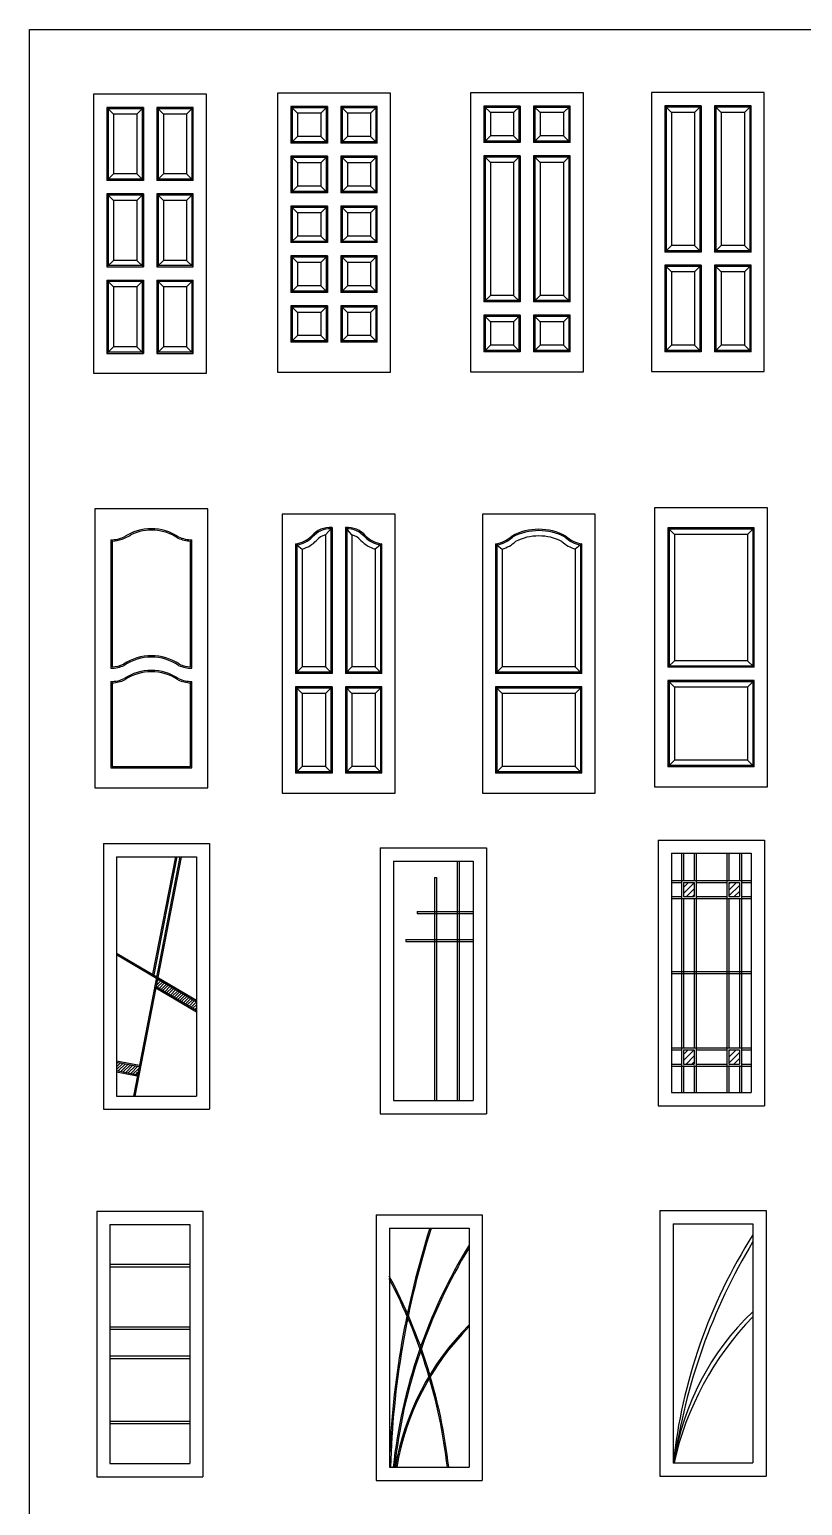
# Model space of a CAD drawing. Extents: x -42728 to 99010, y -18674 to 47645.
# Drawn here: x 5720 to 11539, y 6225 to 17334 of the extents above; entities that cross this region are included whole.
import ezdxf

# ---------------------------------------------------------------- set-up
doc = ezdxf.new("R2010")
doc.units = 0
doc.header["$LTSCALE"] = 100
doc.header["$MEASUREMENT"] = 0
doc.layers.get('0').update_dxf_attribs({"linetype": 'CONTINUOUS'})
doc.layers.add('家具', color=223, linetype='CONTINUOUS')
pattern_1 = [(45, (-15876.563, -8886.017), (-11.22532, 11.22532), [])]

# ---------------------------------------------------------------- blocks, each defined once
blk = doc.blocks.new('A$C3DE0498E')
at = {"layer": '家具'}
h = blk.add_hatch(dxfattribs=at)
h.set_pattern_fill('ANSI31', color=3, scale=10, style=0)
h.set_pattern_definition([(45, (-13704.053, -7814.27), (-22.45064, 22.45064), [])])
h.paths.add_polyline_path([(4758, 3135), (4838, 3135), (4838, 3242), (4758, 3242)])
h.paths.add_polyline_path([(4498, 3242), (4418, 3242), (4418, 3135), (4498, 3135)])
h.paths.add_polyline_path([(4418, 4502), (4418, 4395), (4498, 4395), (4498, 4502)])
h.paths.add_polyline_path([(4838, 4502), (4758, 4502), (4758, 4395), (4838, 4395)])
h = blk.add_hatch(dxfattribs=at)
h.set_pattern_fill('ANSI31', color=1, scale=5, style=0)
h.set_pattern_definition(pattern_1)
h.paths.add_polyline_path([(458, 3776), (447, 3718), (750, 3539), (750, 3604)])
h = blk.add_hatch(dxfattribs=at)
h.set_pattern_fill('ANSI31', color=1, scale=5, style=0)
h.set_pattern_definition(pattern_1)
h.paths.add_polyline_path([(307, 3054), (319, 3116), (150, 3149), (150, 3085)])
blk.add_line((2543, 4538), (2558, 4538))
at = {"layer": '家具', "color": 3}
for p, q in [((50, 4794), (850, 4794)), ((50, 4794), (50, 2794)), ((850, 4794), (850, 2794)), ((4228, 4821), (4228, 2821)), ((4228, 4821), (5028, 4821)), ((5028, 4821), (5028, 2821)), ((6422, 4825), (6422, 2825)), ((6422, 4825), (7222, 4825)), ((7222, 4825), (7222, 2825)), ((150, 4694), (750, 4694)), ((150, 4694), (150, 2895)), ((627, 4694), (276, 2894)), ((637, 4692), (286, 2894)), ((592, 4694), (420, 3810)), ((602, 4694), (429, 3805)), ((750, 4694), (750, 2894)), ((2135, 4761), (2135, 2761)), ((2135, 4761), (2935, 4761)), ((2935, 4761), (2935, 2761)), ((4328, 4721), (4328, 2921)), ((4328, 4721), (4928, 4721)), ((4403, 4721), (4403, 3816)), ((4418, 4721), (4418, 4517)), ((4498, 4721), (4498, 4517)), ((4513, 4721), (4513, 3816)), ((4743, 4721), (4743, 3816)), ((4758, 4721), (4758, 4517)), ((4838, 4721), (4838, 4517)), ((4853, 4721), (4853, 3816)), ((4928, 4721), (4928, 2921)), ((6522, 4725), (6522, 2925)), ((6522, 4725), (7122, 4725)), ((6944, 4725), (6944, 4485)), ((6969, 4725), (6969, 4484)), ((7122, 4725), (7122, 2925)), ((2235, 4661), (2235, 2861)), ((2235, 4661), (2835, 4661)), ((2714, 4661), (2714, 3756)), ((2729, 4661), (2729, 3756)), ((2835, 4661), (2835, 2861)), ((2543, 4538), (2543, 3756)), ((2558, 4538), (2558, 3756)), ((4328, 4517), (4928, 4517)), ((4328, 4502), (4403, 4502)), ((4418, 4502), (4498, 4502)), ((4418, 4502), (4418, 4395)), ((4498, 4502), (4498, 4395)), ((4513, 4502), (4743, 4502)), ((4758, 4502), (4838, 4502)), ((4758, 4502), (4758, 4395)), ((4838, 4502), (4838, 4395)), ((4853, 4502), (4928, 4502)), ((4328, 4395), (4403, 4395)), ((4328, 4380), (4928, 4380)), ((4418, 4395), (4498, 4395)), ((4418, 4380), (4418, 3816)), ((4498, 4380), (4498, 3816)), ((4513, 4395), (4743, 4395)), ((4758, 4395), (4838, 4395)), ((4758, 4380), (4758, 3816)), ((4838, 4380), (4838, 3816)), ((4853, 4395), (4928, 4395)), ((2412, 4282), (2832, 4282)), ((2412, 4282), (2412, 4267)), ((2412, 4267), (2832, 4267)), ((2327, 4072), (2835, 4072)), ((2327, 4072), (2327, 4057)), ((2327, 4057), (2835, 4057)), ((150, 3958), (750, 3604)), ((155, 3966), (750, 3615)), ((6944, 3921), (6944, 2925)), ((6969, 3924), (6969, 2925)), ((4328, 3831), (4928, 3831)), ((4328, 3816), (4928, 3816)), ((4403, 3816), (4403, 2921)), ((4418, 3816), (4418, 3252)), ((4498, 3816), (4498, 3252)), ((4513, 3816), (4513, 2921)), ((4743, 3816), (4743, 2921)), ((4758, 3816), (4758, 3252)), ((4838, 3816), (4838, 3252)), ((4853, 3816), (4853, 2921)), ((445, 3708), (750, 3528)), ((447, 3718), (750, 3539)), ((2543, 3756), (2543, 2861)), ((2558, 3756), (2558, 2861)), ((2714, 3756), (2714, 3192)), ((2729, 3756), (2729, 3192)), ((2714, 3273), (2714, 2861)), ((2729, 3273), (2729, 2861)), ((4328, 3257), (4928, 3257)), ((4328, 3242), (4403, 3242)), ((4418, 3242), (4418, 3135)), ((4418, 3242), (4498, 3242)), ((4498, 3242), (4498, 3135)), ((4513, 3242), (4743, 3242)), ((4758, 3242), (4758, 3135)), ((4758, 3242), (4838, 3242)), ((4838, 3242), (4838, 3135)), ((4853, 3242), (4928, 3242)), ((150, 3159), (321, 3126)), ((150, 3149), (319, 3116)), ((4328, 3135), (4403, 3135)), ((4328, 3120), (4928, 3120)), ((4418, 3135), (4498, 3135)), ((4418, 3125), (4418, 2921)), ((4498, 3125), (4498, 2921)), ((4513, 3135), (4743, 3135)), ((4758, 3135), (4838, 3135)), ((4758, 3125), (4758, 2921)), ((4838, 3125), (4838, 2921)), ((4853, 3135), (4928, 3135)), ((150, 3085), (307, 3054)), ((150, 3075), (305, 3045)), ((150, 2895), (150, 2894)), ((150, 2894), (750, 2894)), ((4328, 2921), (4928, 2921)), ((6522, 2925), (7122, 2925)), ((50, 2794), (850, 2794)), ((2235, 2861), (2835, 2861)), ((4228, 2821), (5028, 2821)), ((6422, 2825), (7222, 2825)), ((2135, 2761), (2935, 2761)), ((0, 2028), (800, 2028)), ((0, 2028), (0, 28)), ((800, 2028), (800, 28)), ((2103, 2000), (2103, 0)), ((2103, 2000), (2903, 2000)), ((2903, 2000), (2903, 0)), ((4239, 2032), (4239, 32)), ((4239, 2032), (5039, 2032)), ((5039, 2032), (5039, 32)), ((6466, 2017), (6466, 17)), ((6466, 2017), (7266, 2017)), ((7070, 1876), (7059, 2017)), ((7080, 1876), (7069, 2017)), ((7266, 2017), (7266, 17)), ((100, 1928), (100, 128)), ((100, 1928), (700, 1928)), ((700, 1928), (700, 128)), ((2203, 1900), (2203, 100)), ((2203, 1900), (2803, 1900)), ((2803, 1900), (2803, 100)), ((4339, 1932), (4339, 132)), ((4339, 1932), (4939, 1932)), ((4939, 1932), (4939, 132)), ((6566, 1876), (6566, 157)), ((6566, 1876), (7098, 1876)), ((6576, 1867), (6576, 167)), ((6576, 1867), (7099, 1867)), ((100, 1628), (700, 1628)), ((100, 1608), (700, 1608)), ((100, 1158), (700, 1158)), ((100, 1138), (700, 1138)), ((100, 1138), (700, 1138)), ((100, 938), (700, 938)), ((100, 918), (700, 918)), ((100, 448), (700, 448)), ((100, 428), (700, 428)), ((100, 428), (700, 428)), ((100, 128), (700, 128)), ((4339, 132), (4939, 132)), ((6566, 157), (6971, 157)), ((6576, 167), (6970, 167)), ((6940, 157), (6973, 17)), ((6950, 157), (6983, 17)), ((0, 28), (800, 28)), ((2103, 0), (2903, 0)), ((2203, 100), (2803, 100)), ((4239, 32), (5039, 32)), ((6466, 17), (7266, 17))]:
    blk.add_line(p, q, dxfattribs=at)
for centre, radius in [((7174, 3869), 25.9), ((7173, 3869), 14), ((7218, 1061), 25.9), ((7217, 1061), 14)]:
    blk.add_circle(centre, radius, dxfattribs=at)
for centre, radius, start, end in [((7706, 4203), 810, 160.961, 199.1585), ((7716, 4203), 795, 160.961, 199.3249), ((6894, 4485), 50, 339.0698, 0), ((6909, 4484), 59.6, 338.5461, 359.1528), ((6894, 3921), 50, 0, 19.1585), ((6919, 3924), 50, 0, 19.3249), ((7202, 3922), 46.7, 112.9202, 218.4109), ((7225, 3929), 56, 140.0892, 218.6737), ((7202, 3816), 46.7, 141.5891, 247.0798), ((7225, 3809), 56, 141.3263, 219.9108), ((8730, -86), 6531, 162.2991, 177.9574), ((8730, -86), 6521, 162.2991, 178.3669), ((8326, -297), 4009, 147.631, 173.86), ((8794, -514), 4495, 149.0459, 171.7003), ((6218, -329), 4009, 148.3985, 173.86), ((6218, -329), 3999, 148.6321, 173.8445), ((-1334, -349), 4009, 6.4333, 28.099), ((-1334, -349), 3999, 6.4495, 27.8295), ((6299, -163), 1976, 133.504, 171.2468), ((6594, -369), 2303, 135.9334, 167.4303), ((4197, -230), 1976, 134.8845, 170.3945), ((4197, -230), 1966, 135.1755, 170.3451), ((7245, 1114), 46.7, 112.9202, 218.4109), ((7269, 1121), 56, 140.0892, 218.6737), ((7245, 1008), 46.7, 141.5891, 247.0798), ((7269, 1001), 56, 141.3263, 219.9108)]:
    blk.add_arc(centre, radius, start, end, dxfattribs=at)
for points in [[(7001, 17), (6926, 279), (6971, 929), (7141, 1375), (7105, 1799), (7087, 2017)], [(7011, 17), (6936, 279), (6981, 929), (7151, 1375), (7115, 1799), (7097, 2017)]]:
    blk.add_open_spline(points, degree=3, knots=[15.186549, 15.186549, 15.186549, 15.186549, 798.279889, 1403.772366, 2051.048646, 2051.048646, 2051.048646, 2051.048646], dxfattribs=at)

msp = doc.modelspace()

# ---------------------------------------------------------------- linework, layer by layer
for p, q in [((5720.2478, 17333.99018), (36688.13139, 17329.67949)), ((5720.2478, -5087.13862), (5720.2478, 17333.99018))]:
    msp.add_line(p, q)
at = {"layer": '家具', "color": 3}
for p, q in [((6202.90336, 16846.70556), (6202.90336, 14746.70556)), ((7052.90336, 16846.70556), (6202.90336, 16846.70556)), ((7052.90336, 14746.70556), (7052.90336, 16846.70556)), ((7588.03892, 16854.72838), (7588.03892, 14754.72838)), ((8438.03892, 16854.72838), (7588.03892, 16854.72838)), ((8438.03892, 14754.72838), (8438.03892, 16854.72838)), ((9039.61847, 16858.1667), (9039.61847, 14758.1667)), ((9889.61847, 16858.1667), (9039.61847, 16858.1667)), ((9889.61847, 14758.1667), (9889.61847, 16858.1667)), ((10402.12736, 16859.27586), (10402.12736, 14759.27586)), ((11252.12736, 16859.27586), (10402.12736, 16859.27586)), ((11252.12736, 14759.27586), (11252.12736, 16859.27586)), ((6302.90336, 16746.70556), (6302.90336, 16196.70556)), ((6302.90336, 16746.70556), (6352.90336, 16696.70556)), ((6577.90336, 16746.70556), (6302.90336, 16746.70556)), ((6312.90336, 16736.70556), (6312.90336, 16206.70556)), ((6567.90336, 16736.70556), (6312.90336, 16736.70556)), ((6352.90336, 16696.70556), (6352.90336, 16246.70556)), ((6527.90336, 16696.70556), (6352.90336, 16696.70556)), ((6527.90336, 16696.70556), (6577.90336, 16746.70556)), ((6527.90336, 16696.70556), (6527.90336, 16246.70556)), ((6567.90336, 16736.70556), (6567.90336, 16206.70556)), ((6577.90336, 16746.70556), (6577.90336, 16196.70556)), ((6677.90336, 16746.70556), (6677.90336, 16196.70556)), ((6677.90336, 16746.70556), (6727.90336, 16696.70556)), ((6952.90336, 16746.70556), (6677.90336, 16746.70556)), ((6687.90336, 16736.70556), (6687.90336, 16206.70556)), ((6942.90336, 16736.70556), (6687.90336, 16736.70556)), ((6727.90336, 16696.70556), (6727.90336, 16246.70556)), ((6902.90336, 16696.70556), (6727.90336, 16696.70556)), ((6902.90336, 16696.70556), (6952.90336, 16746.70556)), ((6902.90336, 16696.70556), (6902.90336, 16246.70556)), ((6942.90336, 16736.70556), (6942.90336, 16206.70556)), ((6952.90336, 16196.70556), (6952.90336, 16746.70556)), ((7688.03892, 16754.72838), (7688.03892, 16479.72838)), ((7963.03892, 16754.72838), (7688.03892, 16754.72838)), ((7688.03892, 16754.72838), (7738.03892, 16704.72838)), ((7698.03892, 16744.72838), (7698.03892, 16489.72838)), ((7953.03892, 16744.72838), (7698.03892, 16744.72838)), ((7738.03892, 16704.72838), (7738.03892, 16529.72838)), ((7913.03892, 16704.72838), (7738.03892, 16704.72838)), ((7913.03892, 16704.72838), (7963.03892, 16754.72838)), ((7913.03892, 16704.72838), (7913.03892, 16529.72838)), ((7953.03892, 16744.72838), (7953.03892, 16489.72838)), ((7963.03892, 16754.72838), (7963.03892, 16479.72838)), ((8063.03892, 16754.72838), (8063.03892, 16479.72838)), ((8338.03892, 16754.72838), (8063.03892, 16754.72838)), ((8063.03892, 16754.72838), (8113.03892, 16704.72838)), ((8073.03892, 16744.72838), (8073.03892, 16489.72838)), ((8328.03892, 16744.72838), (8073.03892, 16744.72838)), ((8113.03892, 16704.72838), (8113.03892, 16529.72838)), ((8288.03892, 16704.72838), (8113.03892, 16704.72838)), ((8288.03892, 16704.72838), (8338.03892, 16754.72838)), ((8288.03892, 16704.72838), (8288.03892, 16529.72838)), ((8328.03892, 16744.72838), (8328.03892, 16489.72838)), ((8338.03892, 16479.72838), (8338.03892, 16754.72838)), ((9139.61847, 16758.1667), (9139.61847, 16483.1667)), ((9139.61847, 16758.1667), (9189.61847, 16708.1667)), ((9414.61847, 16758.1667), (9139.61847, 16758.1667)), ((9149.61847, 16748.1667), (9149.61847, 16493.1667)), ((9404.61847, 16748.1667), (9149.61847, 16748.1667)), ((9189.61847, 16708.1667), (9189.61847, 16533.1667)), ((9364.61847, 16708.1667), (9189.61847, 16708.1667)), ((9364.61847, 16708.1667), (9414.61847, 16758.1667)), ((9364.61847, 16708.1667), (9364.61847, 16533.1667)), ((9404.61847, 16748.1667), (9404.61847, 16493.1667)), ((9414.61847, 16758.1667), (9414.61847, 16483.1667)), ((9514.61847, 16758.1667), (9514.61847, 16483.1667)), ((9514.61847, 16758.1667), (9564.61847, 16708.1667)), ((9789.61847, 16758.1667), (9514.61847, 16758.1667)), ((9524.61847, 16748.1667), (9524.61847, 16493.1667)), ((9779.61847, 16748.1667), (9524.61847, 16748.1667)), ((9564.61847, 16708.1667), (9564.61847, 16533.1667)), ((9739.61847, 16708.1667), (9564.61847, 16708.1667)), ((9739.61847, 16708.1667), (9789.61847, 16758.1667)), ((9739.61847, 16708.1667), (9739.61847, 16533.1667)), ((9779.61847, 16748.1667), (9779.61847, 16493.1667)), ((9789.61847, 16483.1667), (9789.61847, 16758.1667)), ((10502.12736, 16759.27586), (10502.12736, 15659.27586)), ((10777.12736, 16759.27586), (10502.12736, 16759.27586)), ((10502.12736, 16759.27586), (10552.12736, 16709.27586)), ((10512.12736, 16749.27586), (10512.12736, 15669.27586)), ((10767.12736, 16749.27586), (10512.12736, 16749.27586)), ((10552.12736, 16709.27586), (10552.12736, 15709.27586)), ((10727.12736, 16709.27586), (10552.12736, 16709.27586)), ((10727.12736, 16709.27586), (10777.12736, 16759.27586)), ((10727.12736, 16709.27586), (10727.12736, 15709.27586)), ((10767.12736, 16749.27586), (10767.12736, 15669.27586)), ((10777.12736, 16759.27586), (10777.12736, 15659.27586)), ((10877.12736, 16759.27586), (10877.12736, 15659.27586)), ((10877.12736, 16759.27586), (10927.12736, 16709.27586)), ((11152.12736, 16759.27586), (10877.12736, 16759.27586)), ((10887.12736, 16749.27586), (10887.12736, 15669.27586)), ((11142.12736, 16749.27586), (10887.12736, 16749.27586)), ((10927.12736, 16709.27586), (10927.12736, 15709.27586)), ((11102.12736, 16709.27586), (10927.12736, 16709.27586)), ((11102.12736, 16709.27586), (11152.12736, 16759.27586)), ((11102.12736, 16709.27586), (11102.12736, 15709.27586)), ((11142.12736, 16749.27586), (11142.12736, 15669.27586)), ((11152.12736, 15659.27586), (11152.12736, 16759.27586)), ((7738.03892, 16529.72838), (7688.03892, 16479.72838)), ((7963.03892, 16479.72838), (7688.03892, 16479.72838)), ((7953.03892, 16489.72838), (7698.03892, 16489.72838)), ((7913.03892, 16529.72838), (7738.03892, 16529.72838)), ((7913.03892, 16529.72838), (7963.03892, 16479.72838)), ((8113.03892, 16529.72838), (8063.03892, 16479.72838)), ((8338.03892, 16479.72838), (8063.03892, 16479.72838)), ((8328.03892, 16489.72838), (8073.03892, 16489.72838)), ((8288.03892, 16529.72838), (8113.03892, 16529.72838)), ((8288.03892, 16529.72838), (8338.03892, 16479.72838)), ((9189.61847, 16533.1667), (9139.61847, 16483.1667)), ((9414.61847, 16483.1667), (9139.61847, 16483.1667)), ((9404.61847, 16493.1667), (9149.61847, 16493.1667)), ((9364.61847, 16533.1667), (9189.61847, 16533.1667)), ((9364.61847, 16533.1667), (9414.61847, 16483.1667)), ((9564.61847, 16533.1667), (9514.61847, 16483.1667)), ((9789.61847, 16483.1667), (9514.61847, 16483.1667)), ((9779.61847, 16493.1667), (9524.61847, 16493.1667)), ((9739.61847, 16533.1667), (9564.61847, 16533.1667)), ((9739.61847, 16533.1667), (9789.61847, 16483.1667)), ((7963.03892, 16379.72838), (7688.03892, 16379.72838)), ((7688.03892, 16379.72838), (7738.03892, 16329.72838)), ((7688.03892, 16379.72838), (7688.03892, 16104.72838)), ((7953.03892, 16369.72838), (7698.03892, 16369.72838)), ((7698.03892, 16369.72838), (7698.03892, 16114.72838)), ((7913.03892, 16329.72838), (7963.03892, 16379.72838)), ((7953.03892, 16369.72838), (7953.03892, 16114.72838)), ((7963.03892, 16379.72838), (7963.03892, 16104.72838)), ((8338.03892, 16379.72838), (8063.03892, 16379.72838)), ((8063.03892, 16379.72838), (8113.03892, 16329.72838)), ((8063.03892, 16379.72838), (8063.03892, 16104.72838)), ((8328.03892, 16369.72838), (8073.03892, 16369.72838)), ((8073.03892, 16369.72838), (8073.03892, 16114.72838)), ((8288.03892, 16329.72838), (8338.03892, 16379.72838)), ((8328.03892, 16369.72838), (8328.03892, 16114.72838)), ((8338.03892, 16104.72838), (8338.03892, 16379.72838)), ((9139.61847, 16383.1667), (9139.61847, 15283.1667)), ((9414.61847, 16383.1667), (9139.61847, 16383.1667)), ((9139.61847, 16383.1667), (9189.61847, 16333.1667)), ((9149.61847, 16373.1667), (9149.61847, 15293.1667)), ((9404.61847, 16373.1667), (9149.61847, 16373.1667)), ((9189.61847, 16333.1667), (9189.61847, 15333.1667)), ((9364.61847, 16333.1667), (9189.61847, 16333.1667)), ((9364.61847, 16333.1667), (9414.61847, 16383.1667)), ((9364.61847, 16333.1667), (9364.61847, 15333.1667)), ((9404.61847, 16373.1667), (9404.61847, 15293.1667)), ((9414.61847, 16383.1667), (9414.61847, 15283.1667)), ((9514.61847, 16383.1667), (9514.61847, 15283.1667)), ((9789.61847, 16383.1667), (9514.61847, 16383.1667)), ((9514.61847, 16383.1667), (9564.61847, 16333.1667)), ((9524.61847, 16373.1667), (9524.61847, 15293.1667)), ((9779.61847, 16373.1667), (9524.61847, 16373.1667)), ((9564.61847, 16333.1667), (9564.61847, 15333.1667)), ((9739.61847, 16333.1667), (9564.61847, 16333.1667)), ((9739.61847, 16333.1667), (9789.61847, 16383.1667)), ((9739.61847, 16333.1667), (9739.61847, 15333.1667)), ((9779.61847, 16373.1667), (9779.61847, 15293.1667)), ((9789.61847, 15283.1667), (9789.61847, 16383.1667)), ((6352.90336, 16246.70556), (6302.90336, 16196.70556)), ((6527.90336, 16246.70556), (6352.90336, 16246.70556)), ((6527.90336, 16246.70556), (6577.90336, 16196.70556)), ((6727.90336, 16246.70556), (6677.90336, 16196.70556)), ((6902.90336, 16246.70556), (6727.90336, 16246.70556)), ((6902.90336, 16246.70556), (6952.90336, 16196.70556)), ((7913.03892, 16329.72838), (7738.03892, 16329.72838)), ((7738.03892, 16329.72838), (7738.03892, 16154.72838)), ((7913.03892, 16329.72838), (7913.03892, 16154.72838)), ((8288.03892, 16329.72838), (8113.03892, 16329.72838)), ((8113.03892, 16329.72838), (8113.03892, 16154.72838)), ((8288.03892, 16329.72838), (8288.03892, 16154.72838)), ((6577.90336, 16196.70556), (6302.90336, 16196.70556)), ((6567.90336, 16206.70556), (6312.90336, 16206.70556)), ((6952.90336, 16196.70556), (6677.90336, 16196.70556)), ((6942.90336, 16206.70556), (6687.90336, 16206.70556)), ((7738.03892, 16154.72838), (7688.03892, 16104.72838)), ((7953.03892, 16114.72838), (7698.03892, 16114.72838)), ((7913.03892, 16154.72838), (7738.03892, 16154.72838)), ((7913.03892, 16154.72838), (7963.03892, 16104.72838)), ((8113.03892, 16154.72838), (8063.03892, 16104.72838)), ((8328.03892, 16114.72838), (8073.03892, 16114.72838)), ((8288.03892, 16154.72838), (8113.03892, 16154.72838)), ((8288.03892, 16154.72838), (8338.03892, 16104.72838)), ((6302.90336, 16096.70556), (6302.90336, 15546.70556)), ((6302.90336, 16096.70556), (6352.90336, 16046.70556)), ((6577.90336, 16096.70556), (6302.90336, 16096.70556)), ((6312.90336, 16086.70556), (6312.90336, 15556.70556)), ((6567.90336, 16086.70556), (6312.90336, 16086.70556)), ((6352.90336, 16046.70556), (6352.90336, 15596.70556)), ((6527.90336, 16046.70556), (6352.90336, 16046.70556)), ((6527.90336, 16046.70556), (6577.90336, 16096.70556)), ((6527.90336, 16046.70556), (6527.90336, 15596.70556)), ((6567.90336, 16086.70556), (6567.90336, 15556.70556)), ((6577.90336, 16096.70556), (6577.90336, 15546.70556)), ((6677.90336, 16096.70556), (6677.90336, 15546.70556)), ((6677.90336, 16096.70556), (6727.90336, 16046.70556)), ((6952.90336, 16096.70556), (6677.90336, 16096.70556)), ((6687.90336, 16086.70556), (6687.90336, 15556.70556)), ((6942.90336, 16086.70556), (6687.90336, 16086.70556)), ((6727.90336, 16046.70556), (6727.90336, 15596.70556)), ((6902.90336, 16046.70556), (6727.90336, 16046.70556)), ((6902.90336, 16046.70556), (6952.90336, 16096.70556)), ((6902.90336, 16046.70556), (6902.90336, 15596.70556)), ((6942.90336, 16086.70556), (6942.90336, 15556.70556)), ((6952.90336, 15546.70556), (6952.90336, 16096.70556)), ((7963.03892, 16104.72838), (7688.03892, 16104.72838)), ((7963.03892, 16004.72838), (7688.03892, 16004.72838)), ((7688.03892, 16004.72838), (7688.03892, 15729.72838)), ((7688.03892, 16004.72838), (7738.03892, 15954.72838)), ((7913.03892, 15954.72838), (7963.03892, 16004.72838)), ((7963.03892, 16004.72838), (7963.03892, 15729.72838)), ((8338.03892, 16104.72838), (8063.03892, 16104.72838)), ((8063.03892, 16004.72838), (8063.03892, 15729.72838)), ((8063.03892, 16004.72838), (8113.03892, 15954.72838)), ((8338.03892, 16004.72838), (8063.03892, 16004.72838)), ((8288.03892, 15954.72838), (8338.03892, 16004.72838)), ((8338.03892, 15729.72838), (8338.03892, 16004.72838)), ((7953.03892, 15994.72838), (7698.03892, 15994.72838)), ((7698.03892, 15994.72838), (7698.03892, 15739.72838)), ((7913.03892, 15954.72838), (7738.03892, 15954.72838)), ((7738.03892, 15954.72838), (7738.03892, 15779.72838)), ((7913.03892, 15954.72838), (7913.03892, 15779.72838)), ((7953.03892, 15994.72838), (7953.03892, 15739.72838)), ((8328.03892, 15994.72838), (8073.03892, 15994.72838)), ((8073.03892, 15994.72838), (8073.03892, 15739.72838)), ((8113.03892, 15954.72838), (8113.03892, 15779.72838)), ((8288.03892, 15954.72838), (8113.03892, 15954.72838)), ((8288.03892, 15954.72838), (8288.03892, 15779.72838)), ((8328.03892, 15994.72838), (8328.03892, 15739.72838)), ((7738.03892, 15779.72838), (7688.03892, 15729.72838)), ((7913.03892, 15779.72838), (7738.03892, 15779.72838)), ((7913.03892, 15779.72838), (7963.03892, 15729.72838)), ((8113.03892, 15779.72838), (8063.03892, 15729.72838)), ((8288.03892, 15779.72838), (8113.03892, 15779.72838)), ((8288.03892, 15779.72838), (8338.03892, 15729.72838)), ((7963.03892, 15729.72838), (7688.03892, 15729.72838)), ((7953.03892, 15739.72838), (7698.03892, 15739.72838)), ((8338.03892, 15729.72838), (8063.03892, 15729.72838)), ((8328.03892, 15739.72838), (8073.03892, 15739.72838)), ((10552.12736, 15709.27586), (10502.12736, 15659.27586)), ((10767.12736, 15669.27586), (10512.12736, 15669.27586)), ((10727.12736, 15709.27586), (10552.12736, 15709.27586)), ((10727.12736, 15709.27586), (10777.12736, 15659.27586)), ((10927.12736, 15709.27586), (10877.12736, 15659.27586)), ((11142.12736, 15669.27586), (10887.12736, 15669.27586)), ((11102.12736, 15709.27586), (10927.12736, 15709.27586)), ((11102.12736, 15709.27586), (11152.12736, 15659.27586)), ((6352.90336, 15596.70556), (6302.90336, 15546.70556)), ((6567.90336, 15556.70556), (6312.90336, 15556.70556)), ((6527.90336, 15596.70556), (6352.90336, 15596.70556)), ((6527.90336, 15596.70556), (6577.90336, 15546.70556)), ((6727.90336, 15596.70556), (6677.90336, 15546.70556)), ((6942.90336, 15556.70556), (6687.90336, 15556.70556)), ((6902.90336, 15596.70556), (6727.90336, 15596.70556)), ((6902.90336, 15596.70556), (6952.90336, 15546.70556)), ((7963.03892, 15629.72838), (7688.03892, 15629.72838)), ((7688.03892, 15629.72838), (7738.03892, 15579.72838)), ((7688.03892, 15629.72838), (7688.03892, 15354.72838)), ((7953.03892, 15619.72838), (7698.03892, 15619.72838)), ((7698.03892, 15619.72838), (7698.03892, 15364.72838)), ((7913.03892, 15579.72838), (7738.03892, 15579.72838)), ((7738.03892, 15579.72838), (7738.03892, 15404.72838)), ((7913.03892, 15579.72838), (7963.03892, 15629.72838)), ((7913.03892, 15579.72838), (7913.03892, 15404.72838)), ((7953.03892, 15619.72838), (7953.03892, 15364.72838)), ((7963.03892, 15629.72838), (7963.03892, 15354.72838)), ((8338.03892, 15629.72838), (8063.03892, 15629.72838)), ((8063.03892, 15629.72838), (8113.03892, 15579.72838)), ((8063.03892, 15629.72838), (8063.03892, 15354.72838)), ((8328.03892, 15619.72838), (8073.03892, 15619.72838)), ((8073.03892, 15619.72838), (8073.03892, 15364.72838)), ((8113.03892, 15579.72838), (8113.03892, 15404.72838)), ((8288.03892, 15579.72838), (8113.03892, 15579.72838)), ((8288.03892, 15579.72838), (8338.03892, 15629.72838)), ((8288.03892, 15579.72838), (8288.03892, 15404.72838)), ((8328.03892, 15619.72838), (8328.03892, 15364.72838)), ((8338.03892, 15354.72838), (8338.03892, 15629.72838)), ((10777.12736, 15659.27586), (10502.12736, 15659.27586)), ((10502.12736, 15559.27586), (10502.12736, 14909.27586)), ((10777.12736, 15559.27586), (10502.12736, 15559.27586)), ((10502.12736, 15559.27586), (10552.12736, 15509.27586)), ((10727.12736, 15509.27586), (10777.12736, 15559.27586)), ((10777.12736, 15559.27586), (10777.12736, 14909.27586)), ((11152.12736, 15659.27586), (10877.12736, 15659.27586)), ((10877.12736, 15559.27586), (10877.12736, 14909.27586)), ((10877.12736, 15559.27586), (10927.12736, 15509.27586)), ((11152.12736, 15559.27586), (10877.12736, 15559.27586)), ((11102.12736, 15509.27586), (11152.12736, 15559.27586)), ((11152.12736, 14909.27586), (11152.12736, 15559.27586)), ((6302.90336, 15546.70556), (6577.90336, 15546.70556)), ((6302.90336, 15446.70556), (6302.90336, 14896.70556)), ((6302.90336, 15446.70556), (6352.90336, 15396.70556)), ((6302.90336, 15446.70556), (6577.90336, 15446.70556)), ((6527.90336, 15396.70556), (6577.90336, 15446.70556)), ((6577.90336, 15446.70556), (6577.90336, 14896.70556)), ((6677.90336, 15546.70556), (6952.90336, 15546.70556)), ((6677.90336, 15446.70556), (6677.90336, 14896.70556)), ((6677.90336, 15446.70556), (6727.90336, 15396.70556)), ((6677.90336, 15446.70556), (6952.90336, 15446.70556)), ((6902.90336, 15396.70556), (6952.90336, 15446.70556)), ((6952.90336, 14896.70556), (6952.90336, 15446.70556)), ((10512.12736, 15549.27586), (10512.12736, 14919.27586)), ((10767.12736, 15549.27586), (10512.12736, 15549.27586)), ((10552.12736, 15509.27586), (10552.12736, 14959.27586)), ((10727.12736, 15509.27586), (10552.12736, 15509.27586)), ((10727.12736, 15509.27586), (10727.12736, 14959.27586)), ((10767.12736, 15549.27586), (10767.12736, 14919.27586)), ((10887.12736, 15549.27586), (10887.12736, 14919.27586)), ((11142.12736, 15549.27586), (10887.12736, 15549.27586)), ((10927.12736, 15509.27586), (10927.12736, 14959.27586)), ((11102.12736, 15509.27586), (10927.12736, 15509.27586)), ((11102.12736, 15509.27586), (11102.12736, 14959.27586)), ((11142.12736, 15549.27586), (11142.12736, 14919.27586)), ((6312.90336, 15436.70556), (6312.90336, 14906.70556)), ((6567.90336, 15436.70556), (6312.90336, 15436.70556)), ((6352.90336, 15396.70556), (6352.90336, 14946.70556)), ((6527.90336, 15396.70556), (6352.90336, 15396.70556)), ((6527.90336, 15396.70556), (6527.90336, 14946.70556)), ((6567.90336, 15436.70556), (6567.90336, 14906.70556)), ((6687.90336, 15436.70556), (6687.90336, 14906.70556)), ((6942.90336, 15436.70556), (6687.90336, 15436.70556)), ((6727.90336, 15396.70556), (6727.90336, 14946.70556)), ((6902.90336, 15396.70556), (6727.90336, 15396.70556)), ((6902.90336, 15396.70556), (6902.90336, 14946.70556)), ((6942.90336, 15436.70556), (6942.90336, 14906.70556)), ((7738.03892, 15404.72838), (7688.03892, 15354.72838)), ((7963.03892, 15354.72838), (7688.03892, 15354.72838)), ((7953.03892, 15364.72838), (7698.03892, 15364.72838)), ((7913.03892, 15404.72838), (7738.03892, 15404.72838)), ((7913.03892, 15404.72838), (7963.03892, 15354.72838)), ((8113.03892, 15404.72838), (8063.03892, 15354.72838)), ((8338.03892, 15354.72838), (8063.03892, 15354.72838)), ((8328.03892, 15364.72838), (8073.03892, 15364.72838)), ((8288.03892, 15404.72838), (8113.03892, 15404.72838)), ((8288.03892, 15404.72838), (8338.03892, 15354.72838)), ((9189.61847, 15333.1667), (9139.61847, 15283.1667)), ((9364.61847, 15333.1667), (9189.61847, 15333.1667)), ((9364.61847, 15333.1667), (9414.61847, 15283.1667)), ((9564.61847, 15333.1667), (9514.61847, 15283.1667)), ((9739.61847, 15333.1667), (9564.61847, 15333.1667)), ((9739.61847, 15333.1667), (9789.61847, 15283.1667)), ((7963.03892, 15254.72838), (7688.03892, 15254.72838)), ((7688.03892, 15254.72838), (7738.03892, 15204.72838)), ((7688.03892, 15254.72838), (7688.03892, 14979.72838)), ((7953.03892, 15244.72838), (7698.03892, 15244.72838)), ((7698.03892, 15244.72838), (7698.03892, 14989.72838)), ((7913.03892, 15204.72838), (7963.03892, 15254.72838)), ((7953.03892, 15244.72838), (7953.03892, 14989.72838)), ((7963.03892, 15254.72838), (7963.03892, 14979.72838)), ((8338.03892, 15254.72838), (8063.03892, 15254.72838)), ((8063.03892, 15254.72838), (8113.03892, 15204.72838)), ((8063.03892, 15254.72838), (8063.03892, 14979.72838)), ((8328.03892, 15244.72838), (8073.03892, 15244.72838)), ((8073.03892, 15244.72838), (8073.03892, 14989.72838)), ((8288.03892, 15204.72838), (8338.03892, 15254.72838)), ((8328.03892, 15244.72838), (8328.03892, 14989.72838)), ((8338.03892, 14979.72838), (8338.03892, 15254.72838)), ((9414.61847, 15283.1667), (9139.61847, 15283.1667)), ((9404.61847, 15293.1667), (9149.61847, 15293.1667)), ((9789.61847, 15283.1667), (9514.61847, 15283.1667)), ((9779.61847, 15293.1667), (9524.61847, 15293.1667)), ((7913.03892, 15204.72838), (7738.03892, 15204.72838)), ((7738.03892, 15204.72838), (7738.03892, 15029.72838)), ((7913.03892, 15204.72838), (7913.03892, 15029.72838)), ((8113.03892, 15204.72838), (8113.03892, 15029.72838)), ((8288.03892, 15204.72838), (8113.03892, 15204.72838)), ((8288.03892, 15204.72838), (8288.03892, 15029.72838)), ((9139.61847, 15183.1667), (9189.61847, 15133.1667)), ((9414.61847, 15183.1667), (9139.61847, 15183.1667)), ((9139.61847, 15183.1667), (9139.61847, 14908.1667)), ((9404.61847, 15173.1667), (9149.61847, 15173.1667)), ((9149.61847, 15173.1667), (9149.61847, 14918.1667)), ((9364.61847, 15133.1667), (9189.61847, 15133.1667)), ((9189.61847, 15133.1667), (9189.61847, 14958.1667)), ((9364.61847, 15133.1667), (9414.61847, 15183.1667)), ((9364.61847, 15133.1667), (9364.61847, 14958.1667)), ((9404.61847, 15173.1667), (9404.61847, 14918.1667)), ((9414.61847, 15183.1667), (9414.61847, 14908.1667)), ((9514.61847, 15183.1667), (9564.61847, 15133.1667)), ((9789.61847, 15183.1667), (9514.61847, 15183.1667)), ((9514.61847, 15183.1667), (9514.61847, 14908.1667)), ((9779.61847, 15173.1667), (9524.61847, 15173.1667)), ((9524.61847, 15173.1667), (9524.61847, 14918.1667)), ((9739.61847, 15133.1667), (9564.61847, 15133.1667)), ((9564.61847, 15133.1667), (9564.61847, 14958.1667)), ((9739.61847, 15133.1667), (9789.61847, 15183.1667)), ((9739.61847, 15133.1667), (9739.61847, 14958.1667)), ((9779.61847, 15173.1667), (9779.61847, 14918.1667)), ((9789.61847, 14908.1667), (9789.61847, 15183.1667)), ((7738.03892, 15029.72838), (7688.03892, 14979.72838)), ((7913.03892, 15029.72838), (7738.03892, 15029.72838)), ((7913.03892, 15029.72838), (7963.03892, 14979.72838)), ((8113.03892, 15029.72838), (8063.03892, 14979.72838)), ((8288.03892, 15029.72838), (8113.03892, 15029.72838)), ((8288.03892, 15029.72838), (8338.03892, 14979.72838)), ((6352.90336, 14946.70556), (6302.90336, 14896.70556)), ((6302.90336, 14896.70556), (6577.90336, 14896.70556)), ((6567.90336, 14906.70556), (6312.90336, 14906.70556)), ((6527.90336, 14946.70556), (6352.90336, 14946.70556)), ((6527.90336, 14946.70556), (6577.90336, 14896.70556)), ((6727.90336, 14946.70556), (6677.90336, 14896.70556)), ((6677.90336, 14896.70556), (6952.90336, 14896.70556)), ((6942.90336, 14906.70556), (6687.90336, 14906.70556)), ((6902.90336, 14946.70556), (6727.90336, 14946.70556)), ((6902.90336, 14946.70556), (6952.90336, 14896.70556)), ((7963.03892, 14979.72838), (7688.03892, 14979.72838)), ((7953.03892, 14989.72838), (7698.03892, 14989.72838)), ((8338.03892, 14979.72838), (8063.03892, 14979.72838)), ((8328.03892, 14989.72838), (8073.03892, 14989.72838)), ((9189.61847, 14958.1667), (9139.61847, 14908.1667)), ((9414.61847, 14908.1667), (9139.61847, 14908.1667)), ((9404.61847, 14918.1667), (9149.61847, 14918.1667)), ((9364.61847, 14958.1667), (9189.61847, 14958.1667)), ((9364.61847, 14958.1667), (9414.61847, 14908.1667)), ((9564.61847, 14958.1667), (9514.61847, 14908.1667)), ((9789.61847, 14908.1667), (9514.61847, 14908.1667)), ((9779.61847, 14918.1667), (9524.61847, 14918.1667)), ((9739.61847, 14958.1667), (9564.61847, 14958.1667)), ((9739.61847, 14958.1667), (9789.61847, 14908.1667)), ((10552.12736, 14959.27586), (10502.12736, 14909.27586)), ((10777.12736, 14909.27586), (10502.12736, 14909.27586)), ((10767.12736, 14919.27586), (10512.12736, 14919.27586)), ((10727.12736, 14959.27586), (10552.12736, 14959.27586)), ((10727.12736, 14959.27586), (10777.12736, 14909.27586)), ((10927.12736, 14959.27586), (10877.12736, 14909.27586)), ((11152.12736, 14909.27586), (10877.12736, 14909.27586)), ((11142.12736, 14919.27586), (10887.12736, 14919.27586)), ((11102.12736, 14959.27586), (10927.12736, 14959.27586)), ((11102.12736, 14959.27586), (11152.12736, 14909.27586)), ((6202.90336, 14746.70556), (7052.90336, 14746.70556)), ((7588.03892, 14754.72838), (8438.03892, 14754.72838)), ((9039.61847, 14758.1667), (9889.61847, 14758.1667)), ((10402.12736, 14759.27586), (11252.12736, 14759.27586)), ((7062.90334, 13726.70557), (6212.90334, 13726.70557)), ((6212.90334, 13726.70557), (6212.90334, 11626.70557)), ((7062.90334, 11626.70557), (7062.90334, 13726.70557)), ((7622.90341, 13686.70561), (7622.90341, 11586.70561)), ((8472.90341, 13686.70561), (7622.90341, 13686.70561)), ((8472.90341, 11586.70561), (8472.90341, 13686.70561)), ((9129.21308, 13686.76512), (9129.21308, 11586.76512)), ((9979.21308, 13686.76512), (9129.21308, 13686.76512)), ((9979.21308, 11586.76512), (9979.21308, 13686.76512)), ((11275.37817, 13733.39363), (10425.37817, 13733.39363)), ((10425.37817, 13733.39363), (10425.37817, 11633.39363)), ((11275.37817, 11633.39363), (11275.37817, 13733.39363)), ((7947.90341, 13531.47747), (7997.90341, 13586.70561)), ((7987.90341, 13577.03725), (7987.90341, 12496.70561)), ((7997.90341, 13586.70561), (7997.90341, 12486.70561)), ((8097.90341, 13586.70561), (8097.90341, 12486.70561)), ((8147.90341, 13531.47747), (8097.90341, 13586.70561)), ((8107.90341, 13576.70561), (8107.90341, 12496.70561)), ((11175.37817, 13583.39363), (10525.37817, 13583.39363)), ((10525.37817, 13583.39363), (10525.37817, 12533.39363)), ((10525.37817, 13583.39363), (10575.37817, 13533.39363)), ((10535.37817, 13573.39363), (10535.37817, 12543.39363)), ((11165.37817, 13573.39363), (10535.37817, 13573.39363)), ((11175.37817, 13583.39363), (11125.37817, 13533.39363)), ((11165.37817, 13573.39363), (11165.37817, 12543.39363)), ((11175.37817, 12533.39363), (11175.37817, 13583.39363)), ((6332.90334, 13493.22995), (6332.90334, 12526.70557)), ((6342.90334, 13483.4947), (6342.90334, 12536.99269)), ((6932.90334, 12536.99269), (6932.90334, 13483.4947)), ((6942.90334, 12526.70557), (6942.90334, 13493.22995)), ((7722.90341, 13462.96639), (7722.90341, 12486.70561)), ((7722.90341, 13462.96639), (7772.90341, 13422.90516)), ((7732.90341, 13454.37339), (7732.90341, 12496.70561)), ((7947.90341, 13531.47747), (7947.90341, 12536.70561)), ((8147.90341, 13531.47747), (8147.90341, 12536.70561)), ((8372.90341, 13462.96639), (8322.90341, 13422.90516)), ((8362.90341, 13454.37339), (8362.90341, 12496.70561)), ((8372.90341, 12486.70561), (8372.90341, 13462.96639)), ((9229.21308, 13463.0259), (9229.21308, 12486.76512)), ((9229.21308, 13463.0259), (9279.21308, 13422.96466)), ((9239.21308, 13454.4329), (9239.21308, 12496.76512)), ((9879.21308, 13463.0259), (9829.21308, 13422.96466)), ((9869.21308, 13454.4329), (9869.21308, 12496.76512)), ((9879.21308, 12486.76512), (9879.21308, 13463.0259)), ((10575.37817, 13533.39363), (10575.37817, 12583.39363)), ((11125.37817, 13533.39363), (10575.37817, 13533.39363)), ((11125.37817, 13533.39363), (11125.37817, 12583.39363)), ((7772.90341, 13422.90516), (7772.90341, 12536.70561)), ((8322.90341, 13422.90516), (8322.90341, 12536.70561)), ((9279.21308, 13422.96466), (9279.21308, 12536.76512)), ((9829.21308, 13422.96466), (9829.21308, 12536.76512)), ((10575.37817, 12583.39363), (10525.37817, 12533.39363)), ((11125.37817, 12583.39363), (10575.37817, 12583.39363)), ((11125.37817, 12583.39363), (11175.37817, 12533.39363)), ((7772.90341, 12536.70561), (7722.90341, 12486.70561)), ((7997.90341, 12486.70561), (7722.90341, 12486.70561)), ((7987.90341, 12496.70561), (7732.90341, 12496.70561)), ((7947.90341, 12536.70561), (7772.90341, 12536.70561)), ((7947.90341, 12536.70561), (7997.90341, 12486.70561)), ((8147.90341, 12536.70561), (8097.90341, 12486.70561)), ((8372.90341, 12486.70561), (8097.90341, 12486.70561)), ((8362.90341, 12496.70561), (8107.90341, 12496.70561)), ((8322.90341, 12536.70561), (8147.90341, 12536.70561)), ((8322.90341, 12536.70561), (8372.90341, 12486.70561)), ((9279.21308, 12536.76512), (9229.21308, 12486.76512)), ((9879.21308, 12486.76512), (9229.21308, 12486.76512)), ((9869.21308, 12496.76512), (9239.21308, 12496.76512)), ((9829.21308, 12536.76512), (9279.21308, 12536.76512)), ((9829.21308, 12536.76512), (9879.21308, 12486.76512)), ((11175.37817, 12533.39363), (10525.37817, 12533.39363)), ((11165.37817, 12543.39363), (10535.37817, 12543.39363)), ((6332.90334, 12426.70557), (6332.90334, 11776.70557)), ((6342.90334, 12416.97031), (6342.90334, 11786.70557)), ((6932.90334, 11786.70557), (6932.90334, 12416.97031)), ((6942.90334, 11776.70557), (6942.90334, 12426.70557)), ((7997.90341, 12386.70561), (7722.90341, 12386.70561)), ((7722.90341, 12386.70561), (7772.90341, 12336.70561)), ((7722.90341, 12386.70561), (7722.90341, 11736.70561)), ((7987.90341, 12376.70561), (7732.90341, 12376.70561)), ((7732.90341, 12376.70561), (7732.90341, 11746.70561)), ((7772.90341, 12336.70561), (7772.90341, 11786.70561)), ((7947.90341, 12336.70561), (7772.90341, 12336.70561)), ((7947.90341, 12336.70561), (7997.90341, 12386.70561)), ((7947.90341, 12336.70561), (7947.90341, 11786.70561)), ((7987.90341, 12376.70561), (7987.90341, 11746.70561)), ((7997.90341, 12386.70561), (7997.90341, 11736.70561)), ((8097.90341, 12386.70561), (8097.90341, 11736.70561)), ((8372.90341, 12386.70561), (8097.90341, 12386.70561)), ((8097.90341, 12386.70561), (8147.90341, 12336.70561)), ((8107.90341, 12376.70561), (8107.90341, 11746.70561)), ((8362.90341, 12376.70561), (8107.90341, 12376.70561)), ((8147.90341, 12336.70561), (8147.90341, 11786.70561)), ((8322.90341, 12336.70561), (8147.90341, 12336.70561)), ((8322.90341, 12336.70561), (8372.90341, 12386.70561)), ((8322.90341, 12336.70561), (8322.90341, 11786.70561)), ((8362.90341, 12376.70561), (8362.90341, 11746.70561)), ((8372.90341, 11736.70561), (8372.90341, 12386.70561)), ((9229.21308, 12386.76512), (9229.21308, 11736.76512)), ((9879.21308, 12386.76512), (9229.21308, 12386.76512)), ((9229.21308, 12386.76512), (9279.21308, 12336.76512)), ((9239.21308, 12376.76512), (9239.21308, 11746.76512)), ((9869.21308, 12376.76512), (9239.21308, 12376.76512)), ((9279.21308, 12336.76512), (9279.21308, 11786.76512)), ((9829.21308, 12336.76512), (9279.21308, 12336.76512)), ((9829.21308, 12336.76512), (9879.21308, 12386.76512)), ((9829.21308, 12336.76512), (9829.21308, 11786.76512)), ((9869.21308, 12376.76512), (9869.21308, 11746.76512)), ((9879.21308, 11736.76512), (9879.21308, 12386.76512)), ((11175.37817, 12433.39363), (10525.37817, 12433.39363)), ((10525.37817, 12433.39363), (10525.37817, 11783.39363)), ((10525.37817, 12433.39363), (10575.37817, 12383.39363)), ((10535.37817, 12423.39363), (10535.37817, 11793.39363)), ((11165.37817, 12423.39363), (10535.37817, 12423.39363)), ((10575.37817, 12383.39363), (10575.37817, 11833.39363)), ((11125.37817, 12383.39363), (10575.37817, 12383.39363)), ((11125.37817, 12383.39363), (11175.37817, 12433.39363)), ((11125.37817, 12383.39363), (11125.37817, 11833.39363)), ((11165.37817, 12423.39363), (11165.37817, 11793.39363)), ((11175.37817, 11783.39363), (11175.37817, 12433.39363)), ((6332.90334, 11776.70557), (6942.90334, 11776.70557)), ((6342.90334, 11786.70557), (6932.90334, 11786.70557)), ((7772.90341, 11786.70561), (7722.90341, 11736.70561)), ((7947.90341, 11786.70561), (7772.90341, 11786.70561)), ((7947.90341, 11786.70561), (7997.90341, 11736.70561)), ((8147.90341, 11786.70561), (8097.90341, 11736.70561)), ((8322.90341, 11786.70561), (8147.90341, 11786.70561)), ((8322.90341, 11786.70561), (8372.90341, 11736.70561)), ((9279.21308, 11786.76512), (9229.21308, 11736.76512)), ((9829.21308, 11786.76512), (9279.21308, 11786.76512)), ((9829.21308, 11786.76512), (9879.21308, 11736.76512)), ((10575.37817, 11833.39363), (10525.37817, 11783.39363)), ((11175.37817, 11783.39363), (10525.37817, 11783.39363)), ((11165.37817, 11793.39363), (10535.37817, 11793.39363)), ((11125.37817, 11833.39363), (10575.37817, 11833.39363)), ((11125.37817, 11833.39363), (11175.37817, 11783.39363)), ((7997.90341, 11736.70561), (7722.90341, 11736.70561)), ((7987.90341, 11746.70561), (7732.90341, 11746.70561)), ((8372.90341, 11736.70561), (8097.90341, 11736.70561)), ((8362.90341, 11746.70561), (8107.90341, 11746.70561)), ((9879.21308, 11736.76512), (9229.21308, 11736.76512)), ((9869.21308, 11746.76512), (9239.21308, 11746.76512)), ((6212.90334, 11626.70557), (7062.90334, 11626.70557)), ((7622.90341, 11586.70561), (8472.90341, 11586.70561)), ((9129.21308, 11586.76512), (9979.21308, 11586.76512)), ((10425.37817, 11633.39363), (11275.37817, 11633.39363))]:
    msp.add_line(p, q, dxfattribs=at)
for centre, radius, start, end in [((6637.90334, 13207.14781), 369.53772, 56.306698461, 123.693301538), ((6637.90334, 13207.14781), 359.53772, 56.16950227, 115.411426533), ((7986.67451, 13399.17753), 187.86396, 86.573306419, 139.276793991), ((7986.67451, 13399.17753), 177.86396, 89.604128327, 139.276793991), ((8109.13231, 13399.17753), 187.86396, 40.723206009, 93.426693581), ((8109.13231, 13399.17753), 177.86396, 40.723206009, 90.395871673), ((9554.21308, 13138.22093), 434.26771, 62.040479643, 117.959520357), ((9554.21308, 13138.22093), 424.26771, 62.229213505, 117.770786495), ((6330.91352, 13747.08756), 253.8654, 270.449093086, 293.687474555), ((6330.91352, 13747.08756), 263.8654, 272.604367348, 305.361230284), ((6944.89315, 13747.08756), 263.8654, 246.11930602, 267.395632656), ((6944.89315, 13747.08756), 253.8654, 246.312525445, 269.550906915), ((7694.81179, 13675.74069), 214.62069, 277.521004852, 314.147956904), ((7694.81179, 13675.74069), 224.62069, 279.763516882, 314.147956904), ((7694.81179, 13675.74069), 264.62069, 287.164001133, 314.695394223), ((7986.67451, 13399.17753), 137.86396, 106.333463117, 140.087450618), ((8109.13231, 13399.17753), 137.86396, 39.912549382, 73.666536883), ((8400.99504, 13675.74069), 264.62069, 225.304605777, 252.835998867), ((8400.99504, 13675.74069), 224.62069, 225.852043096, 260.23648307), ((8400.99504, 13675.74069), 214.62069, 225.852043096, 262.478995148), ((9201.12145, 13675.8002), 214.62069, 277.521004852, 314.147956904), ((9201.12145, 13675.8002), 224.62069, 279.763516882, 313.778989097), ((9201.12145, 13675.8002), 264.62069, 287.164001133, 312.481660436), ((9554.21308, 13138.22093), 384.26771, 63.012542052, 116.987457948), ((9907.30471, 13675.8002), 264.62069, 227.518339564, 252.835998867), ((9907.30471, 13675.8002), 224.62069, 226.221010903, 260.23648307), ((9907.30471, 13675.8002), 214.62069, 225.852043096, 262.478995148), ((6330.91352, 12780.56317), 243.8654, 272.818123761, 293.687474555), ((6637.90334, 12240.62342), 379.53772, 56.306698461, 123.693301538), ((6637.90334, 12240.62342), 369.53772, 56.306698461, 123.693301538), ((6944.89315, 12780.56317), 243.8654, 246.312525445, 267.181876245), ((6330.91352, 12780.56317), 253.8654, 270.449093086, 293.687474555), ((6330.91352, 12680.56317), 253.8654, 270.449093086, 293.687474555), ((6637.90334, 12140.62342), 369.53772, 56.306698461, 123.693301538), ((6637.90334, 12140.62342), 359.53772, 56.306698461, 123.693301538), ((6944.89315, 12780.56317), 253.8654, 246.312525445, 269.550906915), ((6944.89315, 12680.56317), 253.8654, 246.312525445, 269.550906915), ((6330.91352, 12680.56317), 263.8654, 272.604367344, 293.687474555), ((6944.89315, 12680.56317), 263.8654, 246.312525445, 267.395632652)]:
    msp.add_arc(centre, radius, start, end, dxfattribs=at)

# ---------------------------------------------------------------- block references
msp.add_blockref('A$C3DE0498E', (6226.15098, 6412.70611))

doc.saveas('drawing.dxf')
